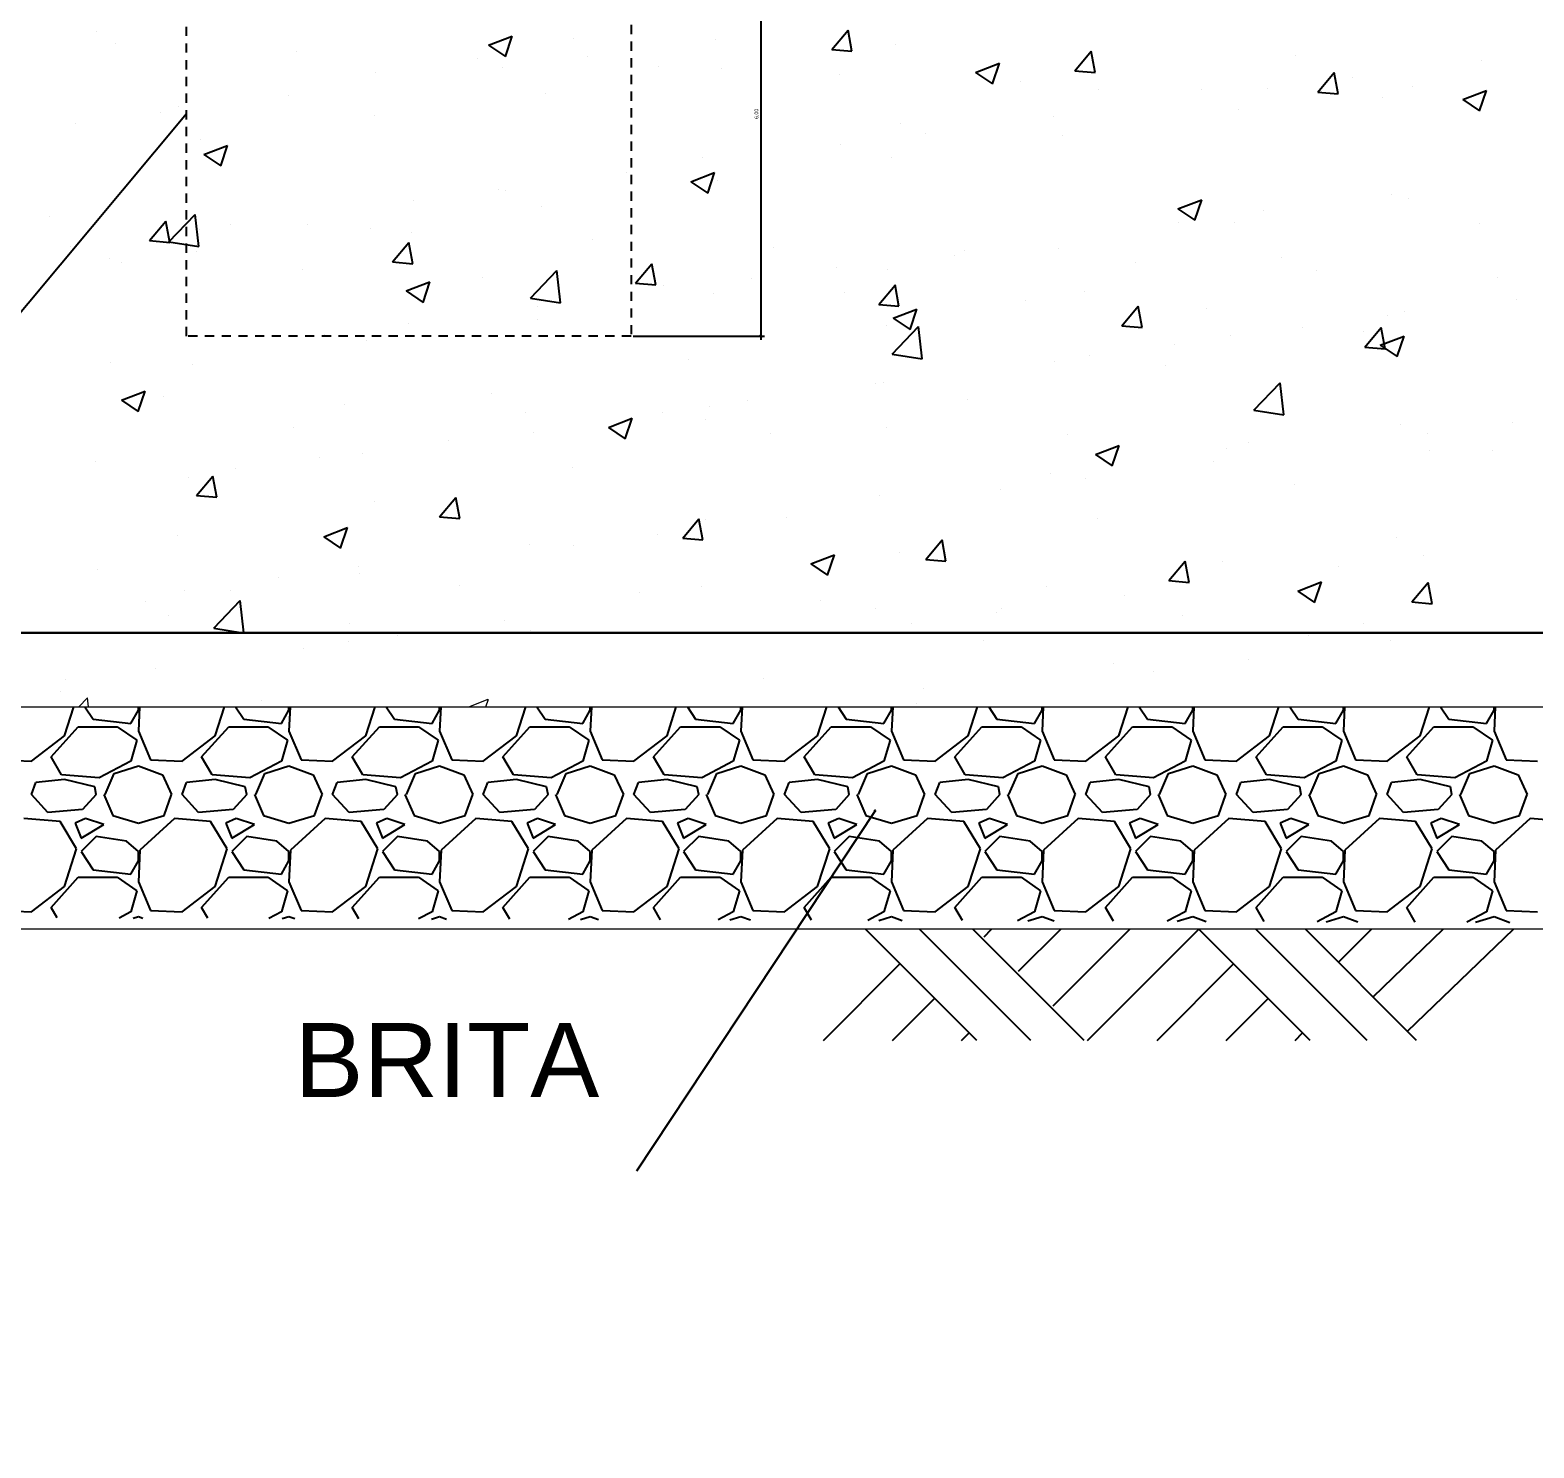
# Model space of a CAD drawing. Extents: x -160 to 364724, y -100 to 7353297.
# Drawn here: x 362133.32 to 362153.61, y 7349186.07 to 7349205.2 of the extents above; entities that cross this region are included whole.
import ezdxf

# ---------------------------------------------------------------- set-up
doc = ezdxf.new("R2010")
doc.units = 0
doc.header["$LTSCALE"] = 5
doc.linetypes.add('HIDDEN', pattern=[0.375, 0.25, -0.125])
for name, color, linetype in [('01-CONTINUA', 1, 'Continuous'), ('GER-SIMBOLOS', 1, 'Continuous'), ('HACHURAS', 1, 'Continuous'), ('PAREDE CONCRETO CORTE', 5, 'Continuous'), ('PROJECAO', 1, 'HIDDEN'), ('SANC_COTAS', 1, 'Continuous'), ('VEGETAÇÃO', 7, 'Continuous')]:
    doc.layers.add(name, color=color, linetype=linetype)
doc.styles.add('R-80', font='arial.ttf')
doc.dimstyles.new('LEADER - 25', dxfattribs={"dimscale": 0.025, "dimtxt": 2, "dimasz": 1.5, "dimexe": 2, "dimexo": 1, "dimgap": 1, "dimtad": 1, "dimzin": 0, "dimtxsty": 'R-80', "dimcen": 0, "dimdle": 2, "dimclrd": 1, "dimclre": 1, "dimclrt": 2, "dimadec": 0, "dimazin": 0, "dimtfac": 0.5, "dimtmove": 2, "dimatfit": 3, "dimfxl": 1, "dimtolj": 1, "dimtzin": 0, "dimarcsym": 0})

msp = doc.modelspace()

# ---------------------------------------------------------------- linework, layer by layer
msp.add_solid([(362143.161, 7349201.087), (362143.157, 7349201.083), (362143.199, 7349201.05), (362143.195, 7349201.046)])
at = {"layer": '01-CONTINUA', "color": 9, "linetype": 'Continuous'}
for p, q in [((362133.785, 7349195.676), (362133.91, 7349196.066)), ((362134.06, 7349196.066), (362134.171, 7349195.9)), ((362134.679, 7349195.839), (362134.781, 7349196.022)), ((362134.797, 7349196.066), (362134.781, 7349195.737)), ((362134.781, 7349196.022), (362134.781, 7349196.066)), ((362135.817, 7349195.676), (362135.942, 7349196.066)), ((362136.092, 7349196.066), (362136.203, 7349195.9)), ((362136.711, 7349195.839), (362136.813, 7349196.022)), ((362136.829, 7349196.066), (362136.813, 7349195.737)), ((362136.813, 7349196.022), (362136.813, 7349196.066)), ((362137.849, 7349195.676), (362137.974, 7349196.066)), ((362138.124, 7349196.066), (362138.235, 7349195.9)), ((362138.743, 7349195.839), (362138.845, 7349196.022)), ((362138.861, 7349196.066), (362138.845, 7349195.737)), ((362138.845, 7349196.022), (362138.845, 7349196.066)), ((362139.881, 7349195.676), (362140.006, 7349196.066)), ((362140.156, 7349196.066), (362140.267, 7349195.9)), ((362140.775, 7349195.839), (362140.877, 7349196.022)), ((362140.893, 7349196.066), (362140.877, 7349195.737)), ((362140.877, 7349196.022), (362140.877, 7349196.066)), ((362141.913, 7349195.676), (362142.038, 7349196.066)), ((362142.188, 7349196.066), (362142.299, 7349195.9)), ((362142.807, 7349195.839), (362142.909, 7349196.022)), ((362142.925, 7349196.066), (362142.909, 7349195.737)), ((362142.909, 7349196.022), (362142.909, 7349196.066)), ((362143.945, 7349195.676), (362144.07, 7349196.066)), ((362144.22, 7349196.066), (362144.331, 7349195.9)), ((362144.839, 7349195.839), (362144.941, 7349196.022)), ((362144.957, 7349196.066), (362144.941, 7349195.737)), ((362144.941, 7349196.022), (362144.941, 7349196.066)), ((362145.977, 7349195.676), (362146.102, 7349196.066)), ((362146.252, 7349196.066), (362146.363, 7349195.9)), ((362146.871, 7349195.839), (362146.973, 7349196.022)), ((362146.989, 7349196.066), (362146.973, 7349195.737)), ((362146.973, 7349196.022), (362146.973, 7349196.066)), ((362148.009, 7349195.676), (362148.134, 7349196.066)), ((362148.284, 7349196.066), (362148.395, 7349195.9)), ((362148.903, 7349195.839), (362149.005, 7349196.022)), ((362149.021, 7349196.066), (362149.005, 7349195.737)), ((362149.005, 7349196.022), (362149.005, 7349196.066)), ((362150.041, 7349195.676), (362150.166, 7349196.066)), ((362150.316, 7349196.066), (362150.427, 7349195.9)), ((362150.935, 7349195.839), (362151.037, 7349196.022)), ((362151.053, 7349196.066), (362151.037, 7349195.737)), ((362151.037, 7349196.022), (362151.037, 7349196.066)), ((362152.073, 7349195.676), (362152.198, 7349196.066)), ((362152.348, 7349196.066), (362152.459, 7349195.9)), ((362152.967, 7349195.839), (362153.069, 7349196.022)), ((362153.085, 7349196.066), (362153.069, 7349195.737)), ((362153.069, 7349196.022), (362153.069, 7349196.066)), ((362133.603, 7349195.392), (362133.968, 7349195.798)), ((362133.968, 7349195.798), (362134.497, 7349195.798)), ((362134.171, 7349195.9), (362134.679, 7349195.839)), ((362134.497, 7349195.798), (362134.761, 7349195.615)), ((362135.635, 7349195.392), (362136, 7349195.798)), ((362136, 7349195.798), (362136.529, 7349195.798)), ((362136.203, 7349195.9), (362136.711, 7349195.839)), ((362136.529, 7349195.798), (362136.793, 7349195.615)), ((362137.667, 7349195.392), (362138.032, 7349195.798)), ((362138.032, 7349195.798), (362138.561, 7349195.798)), ((362138.235, 7349195.9), (362138.743, 7349195.839)), ((362138.561, 7349195.798), (362138.825, 7349195.615)), ((362139.699, 7349195.392), (362140.064, 7349195.798)), ((362140.064, 7349195.798), (362140.593, 7349195.798)), ((362140.267, 7349195.9), (362140.775, 7349195.839)), ((362140.593, 7349195.798), (362140.857, 7349195.615)), ((362141.731, 7349195.392), (362142.096, 7349195.798)), ((362142.096, 7349195.798), (362142.625, 7349195.798)), ((362142.299, 7349195.9), (362142.807, 7349195.839)), ((362142.625, 7349195.798), (362142.889, 7349195.615)), ((362143.763, 7349195.392), (362144.128, 7349195.798)), ((362144.128, 7349195.798), (362144.657, 7349195.798)), ((362144.331, 7349195.9), (362144.839, 7349195.839)), ((362144.657, 7349195.798), (362144.921, 7349195.615)), ((362145.795, 7349195.392), (362146.16, 7349195.798)), ((362146.16, 7349195.798), (362146.689, 7349195.798)), ((362146.363, 7349195.9), (362146.871, 7349195.839)), ((362146.689, 7349195.798), (362146.953, 7349195.615)), ((362147.827, 7349195.392), (362148.192, 7349195.798)), ((362148.192, 7349195.798), (362148.721, 7349195.798)), ((362148.395, 7349195.9), (362148.903, 7349195.839)), ((362148.721, 7349195.798), (362148.985, 7349195.615)), ((362149.859, 7349195.392), (362150.224, 7349195.798)), ((362150.224, 7349195.798), (362150.753, 7349195.798)), ((362150.427, 7349195.9), (362150.935, 7349195.839)), ((362150.753, 7349195.798), (362151.017, 7349195.615)), ((362151.891, 7349195.392), (362152.256, 7349195.798)), ((362152.256, 7349195.798), (362152.785, 7349195.798)), ((362152.459, 7349195.9), (362152.967, 7349195.839)), ((362152.785, 7349195.798), (362153.049, 7349195.615)), ((362133.338, 7349195.331), (362133.785, 7349195.676)), ((362134.761, 7349195.615), (362134.679, 7349195.331)), ((362134.781, 7349195.737), (362134.944, 7349195.351)), ((362135.37, 7349195.331), (362135.817, 7349195.676)), ((362136.793, 7349195.615), (362136.711, 7349195.331)), ((362136.813, 7349195.737), (362136.976, 7349195.351)), ((362137.402, 7349195.331), (362137.849, 7349195.676)), ((362138.825, 7349195.615), (362138.743, 7349195.331)), ((362138.845, 7349195.737), (362139.008, 7349195.351)), ((362139.434, 7349195.331), (362139.881, 7349195.676)), ((362140.857, 7349195.615), (362140.775, 7349195.331)), ((362140.877, 7349195.737), (362141.04, 7349195.351)), ((362141.466, 7349195.331), (362141.913, 7349195.676)), ((362142.889, 7349195.615), (362142.807, 7349195.331)), ((362142.909, 7349195.737), (362143.072, 7349195.351)), ((362143.498, 7349195.331), (362143.945, 7349195.676)), ((362144.921, 7349195.615), (362144.839, 7349195.331)), ((362144.941, 7349195.737), (362145.104, 7349195.351)), ((362145.53, 7349195.331), (362145.977, 7349195.676)), ((362146.953, 7349195.615), (362146.871, 7349195.331)), ((362146.973, 7349195.737), (362147.136, 7349195.351)), ((362147.562, 7349195.331), (362148.009, 7349195.676)), ((362148.985, 7349195.615), (362148.903, 7349195.331)), ((362149.005, 7349195.737), (362149.168, 7349195.351)), ((362149.594, 7349195.331), (362150.041, 7349195.676)), ((362151.017, 7349195.615), (362150.935, 7349195.331)), ((362151.037, 7349195.737), (362151.2, 7349195.351)), ((362151.626, 7349195.331), (362152.073, 7349195.676)), ((362153.049, 7349195.615), (362152.967, 7349195.331)), ((362153.069, 7349195.737), (362153.232, 7349195.351)), ((362133.745, 7349195.148), (362133.603, 7349195.392)), ((362135.777, 7349195.148), (362135.635, 7349195.392)), ((362137.809, 7349195.148), (362137.667, 7349195.392)), ((362139.841, 7349195.148), (362139.699, 7349195.392)), ((362141.873, 7349195.148), (362141.731, 7349195.392)), ((362143.905, 7349195.148), (362143.763, 7349195.392)), ((362145.937, 7349195.148), (362145.795, 7349195.392)), ((362147.969, 7349195.148), (362147.827, 7349195.392)), ((362150.001, 7349195.148), (362149.859, 7349195.392)), ((362152.033, 7349195.148), (362151.891, 7349195.392)), ((362132.912, 7349195.351), (362133.338, 7349195.331)), ((362134.679, 7349195.331), (362134.253, 7349195.107)), ((362134.334, 7349194.884), (362134.456, 7349195.168)), ((362134.456, 7349195.168), (362134.781, 7349195.27)), ((362134.781, 7349195.27), (362135.106, 7349195.148)), ((362134.944, 7349195.351), (362135.37, 7349195.331)), ((362136.711, 7349195.331), (362136.285, 7349195.107)), ((362136.366, 7349194.884), (362136.488, 7349195.168)), ((362136.488, 7349195.168), (362136.813, 7349195.27)), ((362136.813, 7349195.27), (362137.138, 7349195.148)), ((362136.976, 7349195.351), (362137.402, 7349195.331)), ((362138.743, 7349195.331), (362138.317, 7349195.107)), ((362138.398, 7349194.884), (362138.52, 7349195.168)), ((362138.52, 7349195.168), (362138.845, 7349195.27)), ((362138.845, 7349195.27), (362139.17, 7349195.148)), ((362139.008, 7349195.351), (362139.434, 7349195.331)), ((362140.775, 7349195.331), (362140.349, 7349195.107)), ((362140.43, 7349194.884), (362140.552, 7349195.168)), ((362140.552, 7349195.168), (362140.877, 7349195.27)), ((362140.877, 7349195.27), (362141.202, 7349195.148)), ((362141.04, 7349195.351), (362141.466, 7349195.331)), ((362142.807, 7349195.331), (362142.381, 7349195.107)), ((362142.462, 7349194.884), (362142.584, 7349195.168)), ((362142.584, 7349195.168), (362142.909, 7349195.27)), ((362142.909, 7349195.27), (362143.234, 7349195.148)), ((362143.072, 7349195.351), (362143.498, 7349195.331)), ((362144.839, 7349195.331), (362144.413, 7349195.107)), ((362144.494, 7349194.884), (362144.616, 7349195.168)), ((362144.616, 7349195.168), (362144.941, 7349195.27)), ((362144.941, 7349195.27), (362145.266, 7349195.148)), ((362145.104, 7349195.351), (362145.53, 7349195.331)), ((362146.871, 7349195.331), (362146.445, 7349195.107)), ((362146.526, 7349194.884), (362146.648, 7349195.168)), ((362146.648, 7349195.168), (362146.973, 7349195.27)), ((362146.973, 7349195.27), (362147.298, 7349195.148)), ((362147.136, 7349195.351), (362147.562, 7349195.331)), ((362148.903, 7349195.331), (362148.477, 7349195.107)), ((362148.558, 7349194.884), (362148.68, 7349195.168)), ((362148.68, 7349195.168), (362149.005, 7349195.27)), ((362149.005, 7349195.27), (362149.33, 7349195.148)), ((362149.168, 7349195.351), (362149.594, 7349195.331)), ((362150.935, 7349195.331), (362150.509, 7349195.107)), ((362150.59, 7349194.884), (362150.712, 7349195.168)), ((362150.712, 7349195.168), (362151.037, 7349195.27)), ((362151.037, 7349195.27), (362151.362, 7349195.148)), ((362151.2, 7349195.351), (362151.626, 7349195.331)), ((362152.967, 7349195.331), (362152.541, 7349195.107)), ((362152.622, 7349194.884), (362152.744, 7349195.168)), ((362152.744, 7349195.168), (362153.069, 7349195.27)), ((362153.069, 7349195.27), (362153.394, 7349195.148)), ((362153.232, 7349195.351), (362153.658, 7349195.331)), ((362133.338, 7349194.884), (362133.399, 7349195.046)), ((362133.785, 7349195.087), (362133.399, 7349195.046)), ((362134.253, 7349195.107), (362133.745, 7349195.148)), ((362134.192, 7349194.985), (362133.785, 7349195.087)), ((362134.212, 7349194.884), (362134.192, 7349194.985)), ((362135.106, 7349195.148), (362135.228, 7349194.884)), ((362135.37, 7349194.884), (362135.431, 7349195.046)), ((362135.817, 7349195.087), (362135.431, 7349195.046)), ((362136.285, 7349195.107), (362135.777, 7349195.148)), ((362136.224, 7349194.985), (362135.817, 7349195.087)), ((362136.244, 7349194.884), (362136.224, 7349194.985)), ((362137.138, 7349195.148), (362137.26, 7349194.884)), ((362137.402, 7349194.884), (362137.463, 7349195.046)), ((362137.849, 7349195.087), (362137.463, 7349195.046)), ((362138.317, 7349195.107), (362137.809, 7349195.148)), ((362138.256, 7349194.985), (362137.849, 7349195.087)), ((362138.276, 7349194.884), (362138.256, 7349194.985)), ((362139.17, 7349195.148), (362139.292, 7349194.884)), ((362139.434, 7349194.884), (362139.495, 7349195.046)), ((362139.881, 7349195.087), (362139.495, 7349195.046)), ((362140.349, 7349195.107), (362139.841, 7349195.148)), ((362140.288, 7349194.985), (362139.881, 7349195.087)), ((362140.308, 7349194.884), (362140.288, 7349194.985)), ((362141.202, 7349195.148), (362141.324, 7349194.884)), ((362141.466, 7349194.884), (362141.527, 7349195.046)), ((362141.913, 7349195.087), (362141.527, 7349195.046)), ((362142.381, 7349195.107), (362141.873, 7349195.148)), ((362142.32, 7349194.985), (362141.913, 7349195.087)), ((362142.34, 7349194.884), (362142.32, 7349194.985)), ((362143.234, 7349195.148), (362143.356, 7349194.884)), ((362143.498, 7349194.884), (362143.559, 7349195.046)), ((362143.945, 7349195.087), (362143.559, 7349195.046)), ((362144.413, 7349195.107), (362143.905, 7349195.148)), ((362144.352, 7349194.985), (362143.945, 7349195.087)), ((362144.372, 7349194.884), (362144.352, 7349194.985)), ((362145.266, 7349195.148), (362145.388, 7349194.884)), ((362145.53, 7349194.884), (362145.591, 7349195.046)), ((362145.977, 7349195.087), (362145.591, 7349195.046)), ((362146.445, 7349195.107), (362145.937, 7349195.148)), ((362146.384, 7349194.985), (362145.977, 7349195.087)), ((362146.404, 7349194.884), (362146.384, 7349194.985)), ((362147.298, 7349195.148), (362147.42, 7349194.884)), ((362147.562, 7349194.884), (362147.623, 7349195.046)), ((362148.009, 7349195.087), (362147.623, 7349195.046)), ((362148.477, 7349195.107), (362147.969, 7349195.148)), ((362148.416, 7349194.985), (362148.009, 7349195.087)), ((362148.436, 7349194.884), (362148.416, 7349194.985)), ((362149.33, 7349195.148), (362149.452, 7349194.884)), ((362149.594, 7349194.884), (362149.655, 7349195.046)), ((362150.041, 7349195.087), (362149.655, 7349195.046)), ((362150.509, 7349195.107), (362150.001, 7349195.148)), ((362150.448, 7349194.985), (362150.041, 7349195.087)), ((362150.468, 7349194.884), (362150.448, 7349194.985)), ((362151.362, 7349195.148), (362151.484, 7349194.884)), ((362151.626, 7349194.884), (362151.687, 7349195.046)), ((362152.073, 7349195.087), (362151.687, 7349195.046)), ((362152.541, 7349195.107), (362152.033, 7349195.148)), ((362152.48, 7349194.985), (362152.073, 7349195.087)), ((362152.5, 7349194.884), (362152.48, 7349194.985)), ((362153.394, 7349195.148), (362153.516, 7349194.884)), ((362133.562, 7349194.64), (362133.338, 7349194.884)), ((362134.212, 7349194.884), (362134.029, 7349194.68)), ((362134.314, 7349194.884), (362134.436, 7349194.599)), ((362135.127, 7349194.599), (362135.228, 7349194.884)), ((362135.594, 7349194.64), (362135.37, 7349194.884)), ((362136.244, 7349194.884), (362136.061, 7349194.68)), ((362136.346, 7349194.884), (362136.468, 7349194.599)), ((362137.159, 7349194.599), (362137.26, 7349194.884)), ((362137.626, 7349194.64), (362137.402, 7349194.884)), ((362138.276, 7349194.884), (362138.093, 7349194.68)), ((362138.378, 7349194.884), (362138.5, 7349194.599)), ((362139.191, 7349194.599), (362139.292, 7349194.884)), ((362139.658, 7349194.64), (362139.434, 7349194.884)), ((362140.308, 7349194.884), (362140.125, 7349194.68)), ((362140.41, 7349194.884), (362140.532, 7349194.599)), ((362141.223, 7349194.599), (362141.324, 7349194.884)), ((362141.69, 7349194.64), (362141.466, 7349194.884)), ((362142.34, 7349194.884), (362142.157, 7349194.68)), ((362142.442, 7349194.884), (362142.564, 7349194.599)), ((362143.255, 7349194.599), (362143.356, 7349194.884)), ((362143.722, 7349194.64), (362143.498, 7349194.884)), ((362144.372, 7349194.884), (362144.189, 7349194.68)), ((362144.474, 7349194.884), (362144.596, 7349194.599)), ((362145.287, 7349194.599), (362145.388, 7349194.884)), ((362145.754, 7349194.64), (362145.53, 7349194.884)), ((362146.404, 7349194.884), (362146.221, 7349194.68)), ((362146.506, 7349194.884), (362146.628, 7349194.599)), ((362147.319, 7349194.599), (362147.42, 7349194.884)), ((362147.786, 7349194.64), (362147.562, 7349194.884)), ((362148.436, 7349194.884), (362148.253, 7349194.68)), ((362148.538, 7349194.884), (362148.66, 7349194.599)), ((362149.351, 7349194.599), (362149.452, 7349194.884)), ((362149.818, 7349194.64), (362149.594, 7349194.884)), ((362150.468, 7349194.884), (362150.285, 7349194.68)), ((362150.57, 7349194.884), (362150.692, 7349194.599)), ((362151.383, 7349194.599), (362151.484, 7349194.884)), ((362151.85, 7349194.64), (362151.626, 7349194.884)), ((362152.5, 7349194.884), (362152.317, 7349194.68)), ((362152.602, 7349194.884), (362152.724, 7349194.599)), ((362153.415, 7349194.599), (362153.516, 7349194.884)), ((362133.724, 7349194.518), (362133.237, 7349194.559)), ((362134.029, 7349194.68), (362133.562, 7349194.64)), ((362134.07, 7349194.559), (362133.928, 7349194.498)), ((362134.314, 7349194.477), (362134.07, 7349194.559)), ((362134.436, 7349194.599), (362134.781, 7349194.498)), ((362134.781, 7349194.498), (362135.127, 7349194.599)), ((362135.269, 7349194.559), (362134.801, 7349194.132)), ((362135.756, 7349194.518), (362135.269, 7349194.559)), ((362136.061, 7349194.68), (362135.594, 7349194.64)), ((362136.102, 7349194.559), (362135.96, 7349194.498)), ((362136.346, 7349194.477), (362136.102, 7349194.559)), ((362136.468, 7349194.599), (362136.813, 7349194.498)), ((362136.813, 7349194.498), (362137.159, 7349194.599)), ((362137.301, 7349194.559), (362136.833, 7349194.132)), ((362137.788, 7349194.518), (362137.301, 7349194.559)), ((362138.093, 7349194.68), (362137.626, 7349194.64)), ((362138.134, 7349194.559), (362137.992, 7349194.498)), ((362138.378, 7349194.477), (362138.134, 7349194.559)), ((362138.5, 7349194.599), (362138.845, 7349194.498)), ((362138.845, 7349194.498), (362139.191, 7349194.599)), ((362139.333, 7349194.559), (362138.865, 7349194.132)), ((362139.82, 7349194.518), (362139.333, 7349194.559)), ((362140.125, 7349194.68), (362139.658, 7349194.64)), ((362140.166, 7349194.559), (362140.024, 7349194.498)), ((362140.41, 7349194.477), (362140.166, 7349194.559)), ((362140.532, 7349194.599), (362140.877, 7349194.498)), ((362140.877, 7349194.498), (362141.223, 7349194.599)), ((362141.365, 7349194.559), (362140.897, 7349194.132)), ((362141.852, 7349194.518), (362141.365, 7349194.559)), ((362142.157, 7349194.68), (362141.69, 7349194.64)), ((362142.198, 7349194.559), (362142.056, 7349194.498)), ((362142.442, 7349194.477), (362142.198, 7349194.559)), ((362142.564, 7349194.599), (362142.909, 7349194.498)), ((362142.909, 7349194.498), (362143.255, 7349194.599)), ((362143.397, 7349194.559), (362142.929, 7349194.132)), ((362143.884, 7349194.518), (362143.397, 7349194.559)), ((362144.189, 7349194.68), (362143.722, 7349194.64)), ((362144.23, 7349194.559), (362144.088, 7349194.498)), ((362144.474, 7349194.477), (362144.23, 7349194.559)), ((362144.596, 7349194.599), (362144.941, 7349194.498)), ((362144.941, 7349194.498), (362145.287, 7349194.599)), ((362145.429, 7349194.559), (362144.961, 7349194.132)), ((362145.916, 7349194.518), (362145.429, 7349194.559)), ((362146.221, 7349194.68), (362145.754, 7349194.64)), ((362146.262, 7349194.559), (362146.12, 7349194.498)), ((362146.506, 7349194.477), (362146.262, 7349194.559)), ((362146.628, 7349194.599), (362146.973, 7349194.498)), ((362146.973, 7349194.498), (362147.319, 7349194.599)), ((362147.461, 7349194.559), (362146.993, 7349194.132)), ((362147.948, 7349194.518), (362147.461, 7349194.559)), ((362148.253, 7349194.68), (362147.786, 7349194.64)), ((362148.294, 7349194.559), (362148.152, 7349194.498)), ((362148.538, 7349194.477), (362148.294, 7349194.559)), ((362148.66, 7349194.599), (362149.005, 7349194.498)), ((362149.005, 7349194.498), (362149.351, 7349194.599)), ((362149.493, 7349194.559), (362149.025, 7349194.132)), ((362149.98, 7349194.518), (362149.493, 7349194.559)), ((362150.285, 7349194.68), (362149.818, 7349194.64)), ((362150.326, 7349194.559), (362150.184, 7349194.498)), ((362150.57, 7349194.477), (362150.326, 7349194.559)), ((362150.692, 7349194.599), (362151.037, 7349194.498)), ((362151.037, 7349194.498), (362151.383, 7349194.599)), ((362151.525, 7349194.559), (362151.057, 7349194.132)), ((362152.012, 7349194.518), (362151.525, 7349194.559)), ((362152.317, 7349194.68), (362151.85, 7349194.64)), ((362152.358, 7349194.559), (362152.216, 7349194.498)), ((362152.602, 7349194.477), (362152.358, 7349194.559)), ((362152.724, 7349194.599), (362153.069, 7349194.498)), ((362153.069, 7349194.498), (362153.415, 7349194.599)), ((362153.557, 7349194.559), (362153.089, 7349194.132)), ((362154.044, 7349194.518), (362153.557, 7349194.559)), ((362133.948, 7349194.152), (362133.724, 7349194.518)), ((362133.928, 7349194.498), (362134.009, 7349194.294)), ((362134.009, 7349194.294), (362134.314, 7349194.477)), ((362135.98, 7349194.152), (362135.756, 7349194.518)), ((362135.96, 7349194.498), (362136.041, 7349194.294)), ((362136.041, 7349194.294), (362136.346, 7349194.477)), ((362138.012, 7349194.152), (362137.788, 7349194.518)), ((362137.992, 7349194.498), (362138.073, 7349194.294)), ((362138.073, 7349194.294), (362138.378, 7349194.477)), ((362140.044, 7349194.152), (362139.82, 7349194.518)), ((362140.024, 7349194.498), (362140.105, 7349194.294)), ((362140.105, 7349194.294), (362140.41, 7349194.477)), ((362142.076, 7349194.152), (362141.852, 7349194.518)), ((362142.056, 7349194.498), (362142.137, 7349194.294)), ((362142.137, 7349194.294), (362142.442, 7349194.477)), ((362144.108, 7349194.152), (362143.884, 7349194.518)), ((362144.088, 7349194.498), (362144.169, 7349194.294)), ((362144.169, 7349194.294), (362144.474, 7349194.477)), ((362146.14, 7349194.152), (362145.916, 7349194.518)), ((362146.12, 7349194.498), (362146.201, 7349194.294)), ((362146.201, 7349194.294), (362146.506, 7349194.477)), ((362148.172, 7349194.152), (362147.948, 7349194.518)), ((362148.152, 7349194.498), (362148.233, 7349194.294)), ((362148.233, 7349194.294), (362148.538, 7349194.477)), ((362150.204, 7349194.152), (362149.98, 7349194.518)), ((362150.184, 7349194.498), (362150.265, 7349194.294)), ((362150.265, 7349194.294), (362150.57, 7349194.477)), ((362152.236, 7349194.152), (362152.012, 7349194.518)), ((362152.216, 7349194.498), (362152.297, 7349194.294)), ((362152.297, 7349194.294), (362152.602, 7349194.477)), ((362133.785, 7349193.644), (362133.948, 7349194.152)), ((362134.212, 7349194.315), (362134.009, 7349194.112)), ((362134.619, 7349194.254), (362134.212, 7349194.315)), ((362134.781, 7349194.112), (362134.619, 7349194.254)), ((362135.817, 7349193.644), (362135.98, 7349194.152)), ((362136.244, 7349194.315), (362136.041, 7349194.112)), ((362136.651, 7349194.254), (362136.244, 7349194.315)), ((362136.813, 7349194.112), (362136.651, 7349194.254)), ((362137.849, 7349193.644), (362138.012, 7349194.152)), ((362138.276, 7349194.315), (362138.073, 7349194.112)), ((362138.683, 7349194.254), (362138.276, 7349194.315)), ((362138.845, 7349194.112), (362138.683, 7349194.254)), ((362139.881, 7349193.644), (362140.044, 7349194.152)), ((362140.308, 7349194.315), (362140.105, 7349194.112)), ((362140.715, 7349194.254), (362140.308, 7349194.315)), ((362140.877, 7349194.112), (362140.715, 7349194.254)), ((362141.913, 7349193.644), (362142.076, 7349194.152)), ((362142.34, 7349194.315), (362142.137, 7349194.112)), ((362142.747, 7349194.254), (362142.34, 7349194.315)), ((362142.909, 7349194.112), (362142.747, 7349194.254)), ((362143.945, 7349193.644), (362144.108, 7349194.152)), ((362144.372, 7349194.315), (362144.169, 7349194.112)), ((362144.779, 7349194.254), (362144.372, 7349194.315)), ((362144.941, 7349194.112), (362144.779, 7349194.254)), ((362145.977, 7349193.644), (362146.14, 7349194.152)), ((362146.404, 7349194.315), (362146.201, 7349194.112)), ((362146.811, 7349194.254), (362146.404, 7349194.315)), ((362146.973, 7349194.112), (362146.811, 7349194.254)), ((362148.009, 7349193.644), (362148.172, 7349194.152)), ((362148.436, 7349194.315), (362148.233, 7349194.112)), ((362148.843, 7349194.254), (362148.436, 7349194.315)), ((362149.005, 7349194.112), (362148.843, 7349194.254)), ((362150.041, 7349193.644), (362150.204, 7349194.152)), ((362150.468, 7349194.315), (362150.265, 7349194.112)), ((362150.875, 7349194.254), (362150.468, 7349194.315)), ((362151.037, 7349194.112), (362150.875, 7349194.254)), ((362152.073, 7349193.644), (362152.236, 7349194.152)), ((362152.5, 7349194.315), (362152.297, 7349194.112)), ((362152.907, 7349194.254), (362152.5, 7349194.315)), ((362153.069, 7349194.112), (362152.907, 7349194.254)), ((362134.009, 7349194.112), (362134.171, 7349193.868)), ((362134.679, 7349193.807), (362134.781, 7349193.99)), ((362134.801, 7349194.132), (362134.781, 7349193.705)), ((362134.781, 7349193.99), (362134.781, 7349194.112)), ((362136.041, 7349194.112), (362136.203, 7349193.868)), ((362136.711, 7349193.807), (362136.813, 7349193.99)), ((362136.833, 7349194.132), (362136.813, 7349193.705)), ((362136.813, 7349193.99), (362136.813, 7349194.112)), ((362138.073, 7349194.112), (362138.235, 7349193.868)), ((362138.743, 7349193.807), (362138.845, 7349193.99)), ((362138.865, 7349194.132), (362138.845, 7349193.705)), ((362138.845, 7349193.99), (362138.845, 7349194.112)), ((362140.105, 7349194.112), (362140.267, 7349193.868)), ((362140.775, 7349193.807), (362140.877, 7349193.99)), ((362140.897, 7349194.132), (362140.877, 7349193.705)), ((362140.877, 7349193.99), (362140.877, 7349194.112)), ((362142.137, 7349194.112), (362142.299, 7349193.868)), ((362142.807, 7349193.807), (362142.909, 7349193.99)), ((362142.929, 7349194.132), (362142.909, 7349193.705)), ((362142.909, 7349193.99), (362142.909, 7349194.112)), ((362144.169, 7349194.112), (362144.331, 7349193.868)), ((362144.839, 7349193.807), (362144.941, 7349193.99)), ((362144.961, 7349194.132), (362144.941, 7349193.705)), ((362144.941, 7349193.99), (362144.941, 7349194.112)), ((362146.201, 7349194.112), (362146.363, 7349193.868)), ((362146.871, 7349193.807), (362146.973, 7349193.99)), ((362146.993, 7349194.132), (362146.973, 7349193.705)), ((362146.973, 7349193.99), (362146.973, 7349194.112)), ((362148.233, 7349194.112), (362148.395, 7349193.868)), ((362148.903, 7349193.807), (362149.005, 7349193.99)), ((362149.025, 7349194.132), (362149.005, 7349193.705)), ((362149.005, 7349193.99), (362149.005, 7349194.112)), ((362150.265, 7349194.112), (362150.427, 7349193.868)), ((362150.935, 7349193.807), (362151.037, 7349193.99)), ((362151.057, 7349194.132), (362151.037, 7349193.705)), ((362151.037, 7349193.99), (362151.037, 7349194.112)), ((362152.297, 7349194.112), (362152.459, 7349193.868)), ((362152.967, 7349193.807), (362153.069, 7349193.99)), ((362153.089, 7349194.132), (362153.069, 7349193.705)), ((362153.069, 7349193.99), (362153.069, 7349194.112)), ((362133.603, 7349193.36), (362133.968, 7349193.766)), ((362133.968, 7349193.766), (362134.497, 7349193.766)), ((362134.171, 7349193.868), (362134.679, 7349193.807)), ((362134.497, 7349193.766), (362134.761, 7349193.583)), ((362135.635, 7349193.36), (362136, 7349193.766)), ((362136, 7349193.766), (362136.529, 7349193.766)), ((362136.203, 7349193.868), (362136.711, 7349193.807)), ((362136.529, 7349193.766), (362136.793, 7349193.583)), ((362137.667, 7349193.36), (362138.032, 7349193.766)), ((362138.032, 7349193.766), (362138.561, 7349193.766)), ((362138.235, 7349193.868), (362138.743, 7349193.807)), ((362138.561, 7349193.766), (362138.825, 7349193.583)), ((362139.699, 7349193.36), (362140.064, 7349193.766)), ((362140.064, 7349193.766), (362140.593, 7349193.766)), ((362140.267, 7349193.868), (362140.775, 7349193.807)), ((362140.593, 7349193.766), (362140.857, 7349193.583)), ((362141.731, 7349193.36), (362142.096, 7349193.766)), ((362142.096, 7349193.766), (362142.625, 7349193.766)), ((362142.299, 7349193.868), (362142.807, 7349193.807)), ((362142.625, 7349193.766), (362142.889, 7349193.583)), ((362143.763, 7349193.36), (362144.128, 7349193.766)), ((362144.128, 7349193.766), (362144.657, 7349193.766)), ((362144.331, 7349193.868), (362144.839, 7349193.807)), ((362144.657, 7349193.766), (362144.921, 7349193.583)), ((362145.795, 7349193.36), (362146.16, 7349193.766)), ((362146.16, 7349193.766), (362146.689, 7349193.766)), ((362146.363, 7349193.868), (362146.871, 7349193.807)), ((362146.689, 7349193.766), (362146.953, 7349193.583)), ((362147.827, 7349193.36), (362148.192, 7349193.766)), ((362148.192, 7349193.766), (362148.721, 7349193.766)), ((362148.395, 7349193.868), (362148.903, 7349193.807)), ((362148.721, 7349193.766), (362148.985, 7349193.583)), ((362149.859, 7349193.36), (362150.224, 7349193.766)), ((362150.224, 7349193.766), (362150.753, 7349193.766)), ((362150.427, 7349193.868), (362150.935, 7349193.807)), ((362150.753, 7349193.766), (362151.017, 7349193.583)), ((362151.891, 7349193.36), (362152.256, 7349193.766)), ((362152.256, 7349193.766), (362152.785, 7349193.766)), ((362152.459, 7349193.868), (362152.967, 7349193.807)), ((362152.785, 7349193.766), (362153.049, 7349193.583)), ((362133.338, 7349193.299), (362133.785, 7349193.644)), ((362134.761, 7349193.583), (362134.679, 7349193.299)), ((362134.781, 7349193.705), (362134.944, 7349193.319)), ((362135.37, 7349193.299), (362135.817, 7349193.644)), ((362136.793, 7349193.583), (362136.711, 7349193.299)), ((362136.813, 7349193.705), (362136.976, 7349193.319)), ((362137.402, 7349193.299), (362137.849, 7349193.644)), ((362138.825, 7349193.583), (362138.743, 7349193.299)), ((362138.845, 7349193.705), (362139.008, 7349193.319)), ((362139.434, 7349193.299), (362139.881, 7349193.644)), ((362140.857, 7349193.583), (362140.775, 7349193.299)), ((362140.877, 7349193.705), (362141.04, 7349193.319)), ((362141.466, 7349193.299), (362141.913, 7349193.644)), ((362142.889, 7349193.583), (362142.807, 7349193.299)), ((362142.909, 7349193.705), (362143.072, 7349193.319)), ((362143.498, 7349193.299), (362143.945, 7349193.644)), ((362144.921, 7349193.583), (362144.839, 7349193.299)), ((362144.941, 7349193.705), (362145.104, 7349193.319)), ((362145.53, 7349193.299), (362145.977, 7349193.644)), ((362146.953, 7349193.583), (362146.871, 7349193.299)), ((362146.973, 7349193.705), (362147.136, 7349193.319)), ((362147.562, 7349193.299), (362148.009, 7349193.644)), ((362148.985, 7349193.583), (362148.903, 7349193.299)), ((362149.005, 7349193.705), (362149.168, 7349193.319)), ((362149.594, 7349193.299), (362150.041, 7349193.644)), ((362151.017, 7349193.583), (362150.935, 7349193.299)), ((362151.037, 7349193.705), (362151.2, 7349193.319)), ((362151.626, 7349193.299), (362152.073, 7349193.644)), ((362153.049, 7349193.583), (362152.967, 7349193.299)), ((362153.069, 7349193.705), (362153.232, 7349193.319)), ((362133.685, 7349193.219), (362133.603, 7349193.36)), ((362135.72, 7349193.213), (362135.635, 7349193.36)), ((362137.756, 7349193.206), (362137.667, 7349193.36)), ((362139.792, 7349193.2), (362139.699, 7349193.36)), ((362141.827, 7349193.194), (362141.731, 7349193.36)), ((362143.863, 7349193.187), (362143.763, 7349193.36)), ((362145.899, 7349193.181), (362145.795, 7349193.36)), ((362147.935, 7349193.175), (362147.827, 7349193.36)), ((362149.97, 7349193.168), (362149.859, 7349193.36)), ((362152.006, 7349193.162), (362151.891, 7349193.36)), ((362132.912, 7349193.319), (362133.338, 7349193.299)), ((362134.679, 7349193.299), (362134.522, 7349193.216)), ((362134.711, 7349193.216), (362134.781, 7349193.238)), ((362134.781, 7349193.238), (362134.841, 7349193.215)), ((362134.944, 7349193.319), (362135.37, 7349193.299)), ((362136.711, 7349193.299), (362136.542, 7349193.21)), ((362136.723, 7349193.209), (362136.813, 7349193.238)), ((362136.813, 7349193.238), (362136.89, 7349193.209)), ((362136.976, 7349193.319), (362137.402, 7349193.299)), ((362138.743, 7349193.299), (362138.562, 7349193.204)), ((362138.735, 7349193.203), (362138.845, 7349193.238)), ((362138.845, 7349193.238), (362138.939, 7349193.203)), ((362139.008, 7349193.319), (362139.434, 7349193.299)), ((362140.775, 7349193.299), (362140.582, 7349193.197)), ((362140.746, 7349193.197), (362140.877, 7349193.238)), ((362140.877, 7349193.238), (362140.988, 7349193.196)), ((362141.04, 7349193.319), (362141.466, 7349193.299)), ((362142.807, 7349193.299), (362142.602, 7349193.191)), ((362142.758, 7349193.191), (362142.909, 7349193.238)), ((362142.909, 7349193.238), (362143.037, 7349193.19)), ((362143.072, 7349193.319), (362143.498, 7349193.299)), ((362144.839, 7349193.299), (362144.622, 7349193.185)), ((362144.77, 7349193.184), (362144.941, 7349193.238)), ((362144.941, 7349193.238), (362145.086, 7349193.183)), ((362145.104, 7349193.319), (362145.53, 7349193.299)), ((362146.871, 7349193.299), (362146.642, 7349193.179)), ((362146.782, 7349193.178), (362146.973, 7349193.238)), ((362146.973, 7349193.238), (362147.135, 7349193.177)), ((362147.136, 7349193.319), (362147.562, 7349193.299)), ((362148.903, 7349193.299), (362148.662, 7349193.172)), ((362148.794, 7349193.172), (362149.005, 7349193.238)), ((362149.005, 7349193.238), (362149.184, 7349193.171)), ((362149.168, 7349193.319), (362149.594, 7349193.299)), ((362150.935, 7349193.299), (362150.682, 7349193.166)), ((362150.806, 7349193.166), (362151.037, 7349193.238)), ((362151.037, 7349193.238), (362151.233, 7349193.164)), ((362151.2, 7349193.319), (362151.626, 7349193.299)), ((362152.967, 7349193.299), (362152.702, 7349193.16)), ((362152.818, 7349193.159), (362153.069, 7349193.238)), ((362153.069, 7349193.238), (362153.282, 7349193.158)), ((362153.232, 7349193.319), (362153.658, 7349193.299))]:
    msp.add_line(p, q, dxfattribs=at)
at = {"layer": 'GER-SIMBOLOS'}
for p, q in [((362146.092, 7349191.566), (362144.592, 7349193.066)), ((362146.821, 7349191.566), (362145.321, 7349193.066)), ((362147.539, 7349191.566), (362146.039, 7349193.066)), ((362146.19, 7349192.964), (362146.292, 7349193.066)), ((362146.655, 7349192.498), (362147.224, 7349193.066)), ((362147.121, 7349192.032), (362148.155, 7349193.066)), ((362147.587, 7349191.566), (362149.087, 7349193.066)), ((362150.587, 7349191.566), (362149.087, 7349193.066)), ((362151.358, 7349191.566), (362149.858, 7349193.066)), ((362152.024, 7349191.566), (362150.524, 7349193.066)), ((362150.971, 7349192.619), (362151.418, 7349193.066)), ((362151.437, 7349192.154), (362152.383, 7349193.066)), ((362151.902, 7349191.688), (362153.332, 7349193.066)), ((362144.023, 7349191.566), (362145.055, 7349192.598)), ((362148.523, 7349191.566), (362149.555, 7349192.598)), ((362144.955, 7349191.566), (362145.521, 7349192.132)), ((362149.455, 7349191.566), (362150.021, 7349192.132)), ((362145.886, 7349191.566), (362145.987, 7349191.667)), ((362150.386, 7349191.566), (362150.487, 7349191.667))]:
    msp.add_line(p, q, dxfattribs=at)
at = {"layer": 'HACHURAS', "linetype": 'Continuous', "lineweight": 9}
for p, q in [((362138.281, 7349197.023), (362138.281, 7349197.023)), ((362150.573, 7349197.025), (362150.573, 7349197.025)), ((362137.01, 7349196.856), (362137.01, 7349196.856)), ((362137.618, 7349196.946), (362137.618, 7349196.946)), ((362146.184, 7349196.958), (362146.184, 7349196.958)), ((362151.677, 7349196.959), (362151.677, 7349196.959)), ((362135.01, 7349196.589), (362135.01, 7349196.589)), ((362147.935, 7349196.644), (362147.935, 7349196.644)), ((362149.753, 7349196.706), (362149.753, 7349196.706)), ((362133.801, 7349196.434), (362133.801, 7349196.434)), ((362143.221, 7349196.449), (362143.221, 7349196.449)), ((362148.481, 7349196.539), (362148.481, 7349196.539)), ((362133.73, 7349196.268), (362133.73, 7349196.268)), ((362133.978, 7349196.066), (362134.096, 7349196.189)), ((362134.11, 7349196.066), (362134.096, 7349196.189)), ((362145.369, 7349196.319), (362145.369, 7349196.319)), ((362136.442, 7349196.153), (362136.442, 7349196.153)), ((362139.24, 7349196.066), (362139.502, 7349196.167)), ((362139.469, 7349196.066), (362139.503, 7349196.167)), ((362145.273, 7349196.116), (362145.273, 7349196.116))]:
    msp.add_line(p, q, dxfattribs=at)
at = {"layer": 'PAREDE CONCRETO CORTE'}
for p, q in [((362121.63, 7349197.066), (362176.767, 7349197.066)), ((362176.767, 7349197.066), (362121.63, 7349197.066))]:
    msp.add_line(p, q, dxfattribs=at)
at = {"layer": 'PROJECAO', "ltscale": 0.1}
for p, q in [((362135.43, 7349201.066), (362135.43, 7349207.066)), ((362141.43, 7349207.066), (362141.43, 7349201.066)), ((362141.43, 7349201.066), (362135.43, 7349201.066))]:
    msp.add_line(p, q, dxfattribs=at)
at = {"layer": 'SANC_COTAS'}
for p, q in [((362143.178, 7349207.116), (362143.178, 7349201.016)), ((362141.455, 7349201.066), (362143.228, 7349201.066))]:
    msp.add_line(p, q, dxfattribs=at)
at = {"layer": 'SANC_COTAS', "linetype": 'Continuous', "lineweight": 13}
for p, q in [((362120.63, 7349196.066), (362177.767, 7349196.066)), ((362117.636, 7349193.072), (362180.705, 7349193.072))]:
    msp.add_line(p, q, dxfattribs=at)
at = {"layer": 'VEGETAÇÃO', "color": 1, "linetype": 'Continuous'}
for p, q in [((362134.222, 7349205.172), (362134.222, 7349205.172)), ((362139.506, 7349204.991), (362139.826, 7349205.114)), ((362139.733, 7349204.838), (362139.826, 7349205.114)), ((362144.134, 7349204.933), (362144.355, 7349205.196)), ((362144.408, 7349204.909), (362144.355, 7349205.196)), ((362134.475, 7349205.012), (362134.475, 7349205.012)), ((362136.916, 7349204.909), (362136.916, 7349204.909)), ((362139.506, 7349204.991), (362139.733, 7349204.838)), ((362140.65, 7349205.083), (362140.65, 7349205.083)), ((362142.569, 7349205.071), (362142.569, 7349205.071)), ((362144.134, 7349204.933), (362144.408, 7349204.909)), ((362144.999, 7349205.004), (362144.999, 7349205.004)), ((362147.414, 7349204.646), (362147.634, 7349204.909)), ((362147.687, 7349204.622), (362147.634, 7349204.909)), ((362139.356, 7349204.806), (362139.356, 7349204.806)), ((362139.693, 7349204.693), (362139.693, 7349204.693)), ((362140.838, 7349204.844), (362140.838, 7349204.844)), ((362141.797, 7349204.703), (362141.797, 7349204.703)), ((362146.076, 7349204.625), (362146.396, 7349204.748)), ((362146.304, 7349204.471), (362146.396, 7349204.748)), ((362150.395, 7349204.856), (362150.395, 7349204.856)), ((362152.894, 7349204.786), (362152.894, 7349204.786)), ((362137.984, 7349204.626), (362137.984, 7349204.626)), ((362142.652, 7349204.682), (362142.652, 7349204.682)), ((362144.238, 7349204.6), (362144.238, 7349204.6)), ((362146.076, 7349204.625), (362146.304, 7349204.471)), ((362146.678, 7349204.497), (362146.678, 7349204.497)), ((362147.414, 7349204.646), (362147.687, 7349204.622)), ((362150.693, 7349204.359), (362150.913, 7349204.622)), ((362150.966, 7349204.335), (362150.913, 7349204.622)), ((362151.162, 7349204.558), (362151.162, 7349204.558)), ((362136.806, 7349204.313), (362136.806, 7349204.313)), ((362140.277, 7349204.339), (362140.277, 7349204.339)), ((362147.729, 7349204.399), (362147.729, 7349204.399)), ((362149.119, 7349204.394), (362149.119, 7349204.394)), ((362150.018, 7349204.407), (362150.018, 7349204.407)), ((362150.693, 7349204.359), (362150.966, 7349204.335)), ((362151.56, 7349204.291), (362151.56, 7349204.291)), ((362151.975, 7349204.44), (362151.975, 7349204.44)), ((362152.647, 7349204.259), (362152.967, 7349204.382)), ((362152.874, 7349204.105), (362152.967, 7349204.382)), ((362135.074, 7349204.085), (362135.074, 7349204.085)), ((362135.317, 7349204.168), (362135.317, 7349204.168)), ((362149.628, 7349204.118), (362149.628, 7349204.118)), ((362152.647, 7349204.259), (362152.874, 7349204.105)), ((362133.93, 7349203.934), (362133.93, 7349203.934)), ((362137.968, 7349204.047), (362137.968, 7349204.047)), ((362145.063, 7349203.941), (362145.063, 7349203.941)), ((362147.13, 7349204.027), (362147.13, 7349204.027)), ((362135.62, 7349203.725), (362135.62, 7349203.725)), ((362145.399, 7349203.799), (362145.399, 7349203.799)), ((362147.253, 7349203.775), (362147.253, 7349203.775)), ((362135.664, 7349203.516), (362135.984, 7349203.639)), ((362135.664, 7349203.516), (362135.892, 7349203.363)), ((362135.892, 7349203.363), (362135.984, 7349203.639)), ((362142.396, 7349203.483), (362142.396, 7349203.483)), ((362144.254, 7349203.648), (362144.254, 7349203.648)), ((362144.944, 7349203.482), (362144.944, 7349203.482)), ((362142.235, 7349203.15), (362142.555, 7349203.273)), ((362142.462, 7349202.997), (362142.555, 7349203.273)), ((362141.367, 7349203.268), (362141.367, 7349203.268)), ((362142.235, 7349203.15), (362142.462, 7349202.997)), ((362142.596, 7349203.16), (362142.596, 7349203.16)), ((362138.491, 7349202.89), (362138.491, 7349202.89)), ((362139.635, 7349203.04), (362139.635, 7349203.04)), ((362139.73, 7349203.026), (362139.73, 7349203.026)), ((362148.805, 7349202.784), (362149.126, 7349202.907)), ((362149.033, 7349202.631), (362149.126, 7349202.907)), ((362151.691, 7349202.983), (362151.691, 7349202.983)), ((362151.92, 7349202.918), (362151.92, 7349202.918)), ((362133.585, 7349202.676), (362133.585, 7349202.676)), ((362135.191, 7349202.337), (362135.547, 7349202.708)), ((362135.597, 7349202.274), (362135.547, 7349202.708)), ((362140.222, 7349202.817), (362140.222, 7349202.817)), ((362148.805, 7349202.784), (362149.033, 7349202.631)), ((362149.96, 7349202.755), (362149.96, 7349202.755)), ((362134.931, 7349202.355), (362135.151, 7349202.617)), ((362135.204, 7349202.331), (362135.151, 7349202.617)), ((362135.603, 7349202.509), (362135.603, 7349202.509)), ((362136.025, 7349202.573), (362136.025, 7349202.573)), ((362137.064, 7349202.568), (362137.064, 7349202.568)), ((362137.912, 7349202.525), (362137.912, 7349202.525)), ((362138.466, 7349202.47), (362138.466, 7349202.47)), ((362148.815, 7349202.604), (362148.815, 7349202.604)), ((362149.572, 7349202.596), (362149.572, 7349202.596)), ((362152.873, 7349202.586), (362152.873, 7349202.586)), ((362133.872, 7349202.281), (362133.872, 7349202.281)), ((362134.931, 7349202.355), (362135.204, 7349202.331)), ((362135.191, 7349202.337), (362135.597, 7349202.274)), ((362138.21, 7349202.068), (362138.43, 7349202.33)), ((362138.483, 7349202.044), (362138.43, 7349202.33)), ((362140.907, 7349202.367), (362140.907, 7349202.367)), ((362143.347, 7349202.264), (362143.347, 7349202.264)), ((362134.397, 7349202.11), (362134.397, 7349202.11)), ((362134.549, 7349202.062), (362134.549, 7349202.062)), ((362135.565, 7349202.203), (362135.565, 7349202.203)), ((362138.21, 7349202.068), (362138.483, 7349202.044)), ((362145.788, 7349202.161), (362145.788, 7349202.161)), ((362145.928, 7349202.224), (362145.928, 7349202.224)), ((362147.197, 7349202.253), (362147.197, 7349202.253)), ((362148.229, 7349202.058), (362148.229, 7349202.058)), ((362150.206, 7349202.128), (362150.206, 7349202.128)), ((362136.989, 7349201.959), (362136.989, 7349201.959)), ((362139.43, 7349201.856), (362139.43, 7349201.856)), ((362140.07, 7349201.581), (362140.426, 7349201.952)), ((362140.477, 7349201.518), (362140.426, 7349201.952)), ((362141.489, 7349201.781), (362141.71, 7349202.043)), ((362141.763, 7349201.757), (362141.71, 7349202.043)), ((362144.196, 7349201.996), (362144.196, 7349201.996)), ((362144.888, 7349201.96), (362144.888, 7349201.96)), ((362150.669, 7349201.954), (362150.669, 7349201.954)), ((362153.11, 7349201.851), (362153.11, 7349201.851)), ((362138.393, 7349201.676), (362138.713, 7349201.798)), ((362138.393, 7349201.676), (362138.621, 7349201.522)), ((362138.621, 7349201.522), (362138.713, 7349201.798)), ((362141.489, 7349201.781), (362141.763, 7349201.757)), ((362141.871, 7349201.753), (362141.871, 7349201.753)), ((362143.051, 7349201.845), (362143.051, 7349201.845)), ((362144.311, 7349201.65), (362144.311, 7349201.65)), ((362144.769, 7349201.494), (362144.989, 7349201.756)), ((362145.042, 7349201.47), (362144.989, 7349201.757)), ((362147.54, 7349201.671), (362147.54, 7349201.671)), ((362140.07, 7349201.581), (362140.477, 7349201.518)), ((362140.164, 7349201.465), (362140.164, 7349201.465)), ((362142.541, 7349201.638), (362142.541, 7349201.638)), ((362144.769, 7349201.494), (362145.042, 7349201.47)), ((362146.752, 7349201.546), (362146.752, 7349201.546)), ((362148.048, 7349201.207), (362148.268, 7349201.47)), ((362148.321, 7349201.183), (362148.268, 7349201.47)), ((362153.376, 7349201.559), (362153.376, 7349201.559)), ((362140.166, 7349201.295), (362140.166, 7349201.295)), ((362144.964, 7349201.309), (362145.284, 7349201.432)), ((362144.964, 7349201.309), (362145.191, 7349201.156)), ((362145.191, 7349201.156), (362145.284, 7349201.432)), ((362149.193, 7349201.443), (362149.193, 7349201.443)), ((362151.633, 7349201.34), (362151.633, 7349201.34)), ((362151.864, 7349201.396), (362151.864, 7349201.396)), ((362137.288, 7349201.086), (362137.288, 7349201.086)), ((362138.432, 7349201.237), (362138.432, 7349201.237)), ((362144.874, 7349201.213), (362144.874, 7349201.213)), ((362144.95, 7349200.824), (362145.306, 7349201.195)), ((362145.356, 7349200.761), (362145.306, 7349201.195)), ((362148.048, 7349201.207), (362148.321, 7349201.183)), ((362149.517, 7349201.074), (362149.517, 7349201.074)), ((362150.488, 7349201.179), (362150.488, 7349201.179)), ((362151.302, 7349201.124), (362151.302, 7349201.124)), ((362151.327, 7349200.92), (362151.548, 7349201.183)), ((362151.534, 7349200.943), (362151.855, 7349201.066)), ((362151.601, 7349200.896), (362151.548, 7349201.183)), ((362151.762, 7349200.79), (362151.855, 7349201.066)), ((362137.857, 7349201.003), (362137.857, 7349201.003)), ((362148.757, 7349200.951), (362148.757, 7349200.951)), ((362151.327, 7349200.92), (362151.601, 7349200.896)), ((362151.534, 7349200.943), (362151.762, 7349200.79)), ((362134.4, 7349200.706), (362134.4, 7349200.706)), ((362135.509, 7349200.681), (362135.509, 7349200.681)), ((362142.207, 7349200.755), (362142.207, 7349200.755)), ((362144.95, 7349200.824), (362145.356, 7349200.761)), ((362147.142, 7349200.731), (362147.142, 7349200.731)), ((362147.612, 7349200.801), (362147.612, 7349200.801)), ((362148.636, 7349200.667), (362148.636, 7349200.667)), ((362144.833, 7349200.438), (362144.833, 7349200.438)), ((362149.829, 7349200.067), (362150.185, 7349200.438)), ((362150.236, 7349200.004), (362150.185, 7349200.438)), ((362134.552, 7349200.201), (362134.872, 7349200.324)), ((362134.779, 7349200.048), (362134.872, 7349200.324)), ((362135.116, 7349200.249), (362135.116, 7349200.249)), ((362139.541, 7349200.298), (362139.541, 7349200.298)), ((362144.725, 7349200.421), (362144.725, 7349200.421)), ((362134.552, 7349200.201), (362134.779, 7349200.048)), ((362137.557, 7349200.146), (362137.557, 7349200.146)), ((362139.997, 7349200.043), (362139.997, 7349200.043)), ((362141.849, 7349200.042), (362141.849, 7349200.042)), ((362142.485, 7349200.116), (362142.485, 7349200.116)), ((362142.993, 7349200.193), (362142.993, 7349200.193)), ((362145.969, 7349200.209), (362145.969, 7349200.209)), ((362149.829, 7349200.067), (362150.236, 7349200.004)), ((362136.875, 7349199.84), (362136.875, 7349199.84)), ((362141.122, 7349199.835), (362141.443, 7349199.958)), ((362141.122, 7349199.835), (362141.35, 7349199.681)), ((362141.35, 7349199.681), (362141.443, 7349199.958)), ((362142.438, 7349199.94), (362142.438, 7349199.94)), ((362144.878, 7349199.837), (362144.878, 7349199.837)), ((362151.808, 7349199.874), (362151.808, 7349199.874)), ((362153.318, 7349199.907), (362153.318, 7349199.907)), ((362138.961, 7349199.662), (362138.961, 7349199.662)), ((362140.11, 7349199.773), (362140.11, 7349199.773)), ((362143.303, 7349199.751), (362143.303, 7349199.751)), ((362147.319, 7349199.734), (362147.319, 7349199.734)), ((362149.76, 7349199.63), (362149.76, 7349199.63)), ((362152.173, 7349199.756), (362152.173, 7349199.756)), ((362137.23, 7349199.434), (362137.23, 7349199.434)), ((362137.801, 7349199.481), (362137.801, 7349199.481)), ((362147.693, 7349199.469), (362148.013, 7349199.592)), ((362147.693, 7349199.469), (362147.92, 7349199.315)), ((362147.92, 7349199.315), (362148.013, 7349199.592)), ((362149.461, 7349199.552), (362149.461, 7349199.552)), ((362152.2, 7349199.527), (362152.2, 7349199.527)), ((362153.048, 7349199.524), (362153.048, 7349199.524)), ((362134.208, 7349199.382), (362134.208, 7349199.382)), ((362136.085, 7349199.283), (362136.085, 7349199.283)), ((362140.637, 7349199.294), (362140.637, 7349199.294)), ((362149.286, 7349199.376), (362149.286, 7349199.376)), ((362135.454, 7349199.159), (362135.454, 7349199.159)), ((362135.565, 7349198.916), (362135.785, 7349199.178)), ((362135.838, 7349198.892), (362135.786, 7349199.178)), ((362147.086, 7349199.209), (362147.086, 7349199.209)), ((362147.554, 7349199.148), (362147.554, 7349199.148)), ((362150.382, 7349199.067), (362150.382, 7349199.067)), ((362135.565, 7349198.916), (362135.838, 7349198.892)), ((362137.97, 7349198.836), (362137.97, 7349198.836)), ((362138.844, 7349198.629), (362139.065, 7349198.891)), ((362139.118, 7349198.605), (362139.065, 7349198.891)), ((362144.777, 7349198.916), (362144.777, 7349198.916)), ((362146.409, 7349198.997), (362146.409, 7349198.997)), ((362138.844, 7349198.629), (362139.118, 7349198.605)), ((362142.124, 7349198.342), (362142.344, 7349198.604)), ((362142.397, 7349198.318), (362142.344, 7349198.604)), ((362143.522, 7349198.617), (362143.522, 7349198.617)), ((362147.715, 7349198.609), (362147.715, 7349198.609)), ((362137.281, 7349198.36), (362137.601, 7349198.483)), ((362137.508, 7349198.207), (362137.601, 7349198.483)), ((362142.429, 7349198.594), (362142.429, 7349198.594)), ((362135.304, 7349198.378), (362135.304, 7349198.378)), ((362137.281, 7349198.36), (362137.508, 7349198.207)), ((362140.055, 7349198.251), (362140.055, 7349198.251)), ((362140.646, 7349198.239), (362140.646, 7349198.239)), ((362141.79, 7349198.389), (362141.79, 7349198.389)), ((362142.124, 7349198.342), (362142.397, 7349198.318)), ((362145.403, 7349198.055), (362145.623, 7349198.317)), ((362145.676, 7349198.031), (362145.623, 7349198.317)), ((362151.753, 7349198.352), (362151.753, 7349198.352)), ((362143.851, 7349197.994), (362144.172, 7349198.117)), ((362144.079, 7349197.841), (362144.172, 7349198.117)), ((362145.049, 7349198.151), (362145.049, 7349198.151)), ((362145.403, 7349198.055), (362145.676, 7349198.031)), ((362148.682, 7349197.768), (362148.903, 7349198.031)), ((362148.956, 7349197.744), (362148.903, 7349198.031)), ((362149.405, 7349198.03), (362149.405, 7349198.03)), ((362152.115, 7349198.104), (362152.115, 7349198.104)), ((362134.226, 7349197.913), (362134.226, 7349197.913)), ((362136.666, 7349197.81), (362136.666, 7349197.81)), ((362137.746, 7349197.959), (362137.746, 7349197.959)), ((362137.758, 7349197.858), (362137.758, 7349197.858)), ((362143.851, 7349197.994), (362144.079, 7349197.841)), ((362150.97, 7349197.953), (362150.97, 7349197.953)), ((362135.398, 7349197.637), (362135.398, 7349197.637)), ((362136.027, 7349197.631), (362136.027, 7349197.631)), ((362139.107, 7349197.707), (362139.107, 7349197.707)), ((362141.547, 7349197.603), (362141.547, 7349197.603)), ((362142.383, 7349197.694), (362142.383, 7349197.694)), ((362147.031, 7349197.687), (362147.031, 7349197.687)), ((362148.682, 7349197.768), (362148.956, 7349197.744)), ((362150.422, 7349197.628), (362150.742, 7349197.751)), ((362150.422, 7349197.628), (362150.649, 7349197.474)), ((362150.649, 7349197.474), (362150.742, 7349197.751)), ((362151.962, 7349197.481), (362152.182, 7349197.744)), ((362152.235, 7349197.457), (362152.182, 7349197.744)), ((362134.882, 7349197.48), (362134.882, 7349197.48)), ((362135.797, 7349197.127), (362136.153, 7349197.498)), ((362136.203, 7349197.066), (362136.153, 7349197.498)), ((362143.988, 7349197.5), (362143.988, 7349197.5)), ((362144.721, 7349197.394), (362144.721, 7349197.394)), ((362146.429, 7349197.397), (362146.429, 7349197.397)), ((362148.083, 7349197.573), (362148.083, 7349197.573)), ((362151.962, 7349197.481), (362152.235, 7349197.457)), ((362135.19, 7349197.299), (362135.19, 7349197.299)), ((362137.63, 7349197.196), (362137.63, 7349197.196)), ((362139.716, 7349197.236), (362139.716, 7349197.236)), ((362145.207, 7349197.194), (362145.207, 7349197.194)), ((362146.351, 7349197.345), (362146.351, 7349197.345)), ((362148.869, 7349197.294), (362148.869, 7349197.294)), ((362151.31, 7349197.191), (362151.31, 7349197.191)), ((362135.797, 7349197.127), (362136.188, 7349197.066)), ((362140.071, 7349197.092), (362140.071, 7349197.092)), ((362142.374, 7349197.072), (362142.374, 7349197.072))]:
    msp.add_line(p, q, dxfattribs=at)

# ---------------------------------------------------------------- texts
at = {"layer": 'SANC_COTAS', "insert": (362143.123, 7349204.066), "char_height": 0.05, "attachment_point": 5, "rotation": 90, "style": 'R-80'}
msp.add_mtext('\\A1;6,00', dxfattribs=at)

# ---------------------------------------------------------------- leaders
at = {"layer": 'SANC_COTAS'}
msp.add_leader([(362135.43, 7349204.066), (362120.396, 7349186.068)], dimstyle='LEADER - 25', dxfattribs=at)
msp.add_leader([(362144.719, 7349194.663), (362141.499, 7349189.801)], dimstyle='LEADER - 25', override={"dimldrblk": 'Dot'}, dxfattribs=at)

# ---------------------------------------------------------------- wipeouts: each hides what was drawn before it
msp.add_wipeout([(362136.635, 7349190.451), (362141.349, 7349190.451), (362141.349, 7349192.151), (362136.635, 7349192.151)]).dxf.layer = 'SANC_COTAS'

# ---------------------------------------------------------------- next in the draw order: texts
at = {"layer": 'SANC_COTAS', "color": 2, "insert": (362140.999, 7349191.801), "char_height": 1, "attachment_point": 3, "style": 'R-80'}
msp.add_mtext('BRITA', dxfattribs=at)

doc.saveas('drawing.dxf')
